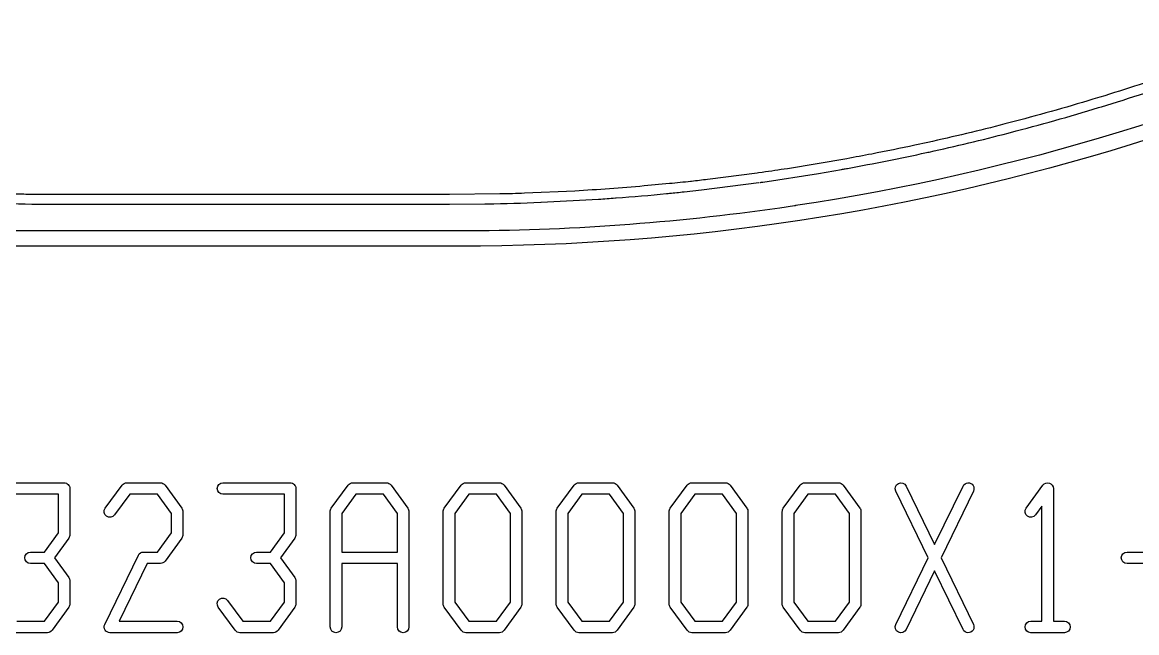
# Model space of a CAD drawing. Extents: x 3103 to 3424, y -52 to 175.
# Drawn here: x 3167.54 to 3182.34, y 25.87 to 33.96 of the extents above; entities that cross this region are included whole.
import ezdxf

# ---------------------------------------------------------------- set-up
doc = ezdxf.new("R2010")
doc.units = 0
doc.layers.add('gbr-dxf_layer0', color=7, linetype='Continuous')
doc.layers.add('gbr-outline-dxf_layer1', color=2, linetype='Continuous')

msp = doc.modelspace()

# ---------------------------------------------------------------- linework, layer by layer
at = {"layer": 'gbr-dxf_layer0'}
for p, q in [((3177.325, 31.834), (3177.327, 31.834)), ((3169.978, 31.194), (3168.708, 31.194)), ((3171.248, 31.194), (3169.978, 31.194)), ((3172.518, 31.194), (3171.248, 31.194))]:
    msp.add_line(p, q, dxfattribs=at)
at = {"layer": 'gbr-dxf_layer0', "linetype": 'Continuous'}
for points in [[(3191.912, 36.811), (3191.512, 36.811, 0.032385), (3191.228, 36.792, -0.090416), (3191.219, 36.791, 0.003714), (3191.187, 36.787, -0.088626), (3191.178, 36.785, 0.116188), (3190.241, 36.407, -0.073418), (3190.235, 36.403, -0.000315), (3190.213, 36.388), (3190.178, 36.364, -0.032938), (3186.772, 34.369, -0.099661), (3186.763, 34.364, -0.004251), (3186.305, 34.14, -0.082037), (3186.298, 34.136, -0.082849), (3186.29, 34.133, -0.0004), (3186.253, 34.115, -0.099803), (3186.244, 34.111, -0.000382), (3186.21, 34.095, -0.073603), (3177.809, 31.529, -0.069925), (3177.802, 31.528, -0.062824), (3177.796, 31.527), (3177.599, 31.498, -0.035614), (3173.342, 31.194), (3172.518, 31.194)], [(3185.328, 34.278, -0.086506), (3185.32, 34.275), (3184.721, 34.012), (3184.03, 33.73, -0.000423), (3183.99, 33.714, -0.050822), (3183.985, 33.712, -0.052458), (3183.98, 33.71, -0.000627), (3183.915, 33.685), (3183.908, 33.682, -0.008045), (3183.018, 33.352), (3182.893, 33.309, -0.009328), (3181.846, 32.967), (3181.755, 32.94, -0.009812), (3180.641, 32.626), (3180.586, 32.612, -0.008917), (3179.563, 32.367), (3179.392, 32.33, -0.004951), (3178.82, 32.214, -0.002854), (3178.489, 32.152), (3177.7, 32.019, -0.002862), (3177.367, 31.97), (3177.318, 31.964), (3177.3, 31.961)], [(3168.708, 31.194), (3167.842, 31.194, -0.037064), (3163.413, 31.523, -0.05498), (3163.408, 31.524, -0.052005), (3163.403, 31.525, -0.001336), (3163.246, 31.549, -0.061745), (3156.147, 33.568, 0.073364), (3155.524, 33.728, -0.095245), (3155.515, 33.729, 0.050245), (3155.073, 33.729, -0.09551), (3155.064, 33.728, 0.010885), (3154.969, 33.716, -0.08842), (3154.96, 33.715, 0.005592), (3154.912, 33.707), (3150.208, 32.877, -0.020248), (3150.194, 32.875), (3149.114, 32.685, -0.019383), (3149.101, 32.682), (3148.378, 32.555)], [(3177.332, 31.835, -0.06316), (3177.376, 31.842), (3178.115, 31.957), (3178.42, 32.01, 0.000463), (3178.468, 32.018, -0.045323), (3178.499, 32.024, 0.009012), (3179.547, 32.233, -0.047516), (3179.58, 32.24, 0.009108), (3180.63, 32.491, -0.047501), (3180.662, 32.5, 0.010247), (3181.831, 32.829, -0.053078), (3181.867, 32.84, 0.010199), (3183.016, 33.216, -0.051295)], [(3177.297, 31.96), (3176.641, 31.876, -0.001854), (3176.425, 31.851, -0.093891), (3176.416, 31.85, -0.00241), (3176.134, 31.821), (3175.801, 31.79, -0.007835), (3174.879, 31.723)], [(3174.878, 31.723), (3174.212, 31.693, -0.002744), (3173.889, 31.684, -0.049976), (3173.884, 31.684), (3173.215, 31.676), (3167.617, 31.678, -0.001545), (3167.417, 31.684), (3167.405, 31.684, -0.052722), (3167.4, 31.684, -0.001974), (3167.144, 31.693), (3167.134, 31.693, -0.05474), (3167.129, 31.694), (3167.012, 31.699, -0.010779), (3165.61, 31.79, -0.101509), (3165.6, 31.791, -0.000458), (3165.547, 31.796, -0.10003), (3165.537, 31.796, -0.004262), (3164.984, 31.85, -0.093809), (3164.975, 31.851, -0.003999), (3164.457, 31.911, -0.092726), (3164.448, 31.912, -0.001385), (3164.271, 31.934, -0.067061), (3164.264, 31.935, -0.064489), (3164.257, 31.936)], [(3176.136, 31.693, 0.00164), (3176.328, 31.713), (3176.559, 31.738), (3177.321, 31.834)], [(3175.427, 31.631, 0.005676), (3176.097, 31.689, -0.051938), (3176.134, 31.693)], [(3166.952, 31.574, 0.005514), (3167.673, 31.549), (3168.689, 31.549, -0.027501), (3168.708, 31.55, -0.027513), (3168.728, 31.549), (3169.958, 31.549, -0.028218), (3169.978, 31.55, -0.028245), (3169.998, 31.549), (3171.228, 31.549, -0.028931), (3171.248, 31.55, -0.028959), (3171.269, 31.549), (3172.497, 31.549, -0.029626), (3172.518, 31.55, -0.029661), (3172.539, 31.549), (3173.216, 31.549), (3173.683, 31.553, -0.023197), (3173.699, 31.554, -0.018718), (3173.712, 31.553, 0.006019), (3174.425, 31.574, -0.054447), (3174.431, 31.574), (3175.194, 31.615, 0.00189), (3175.417, 31.631, -0.063141), (3175.423, 31.631)], [(3167.208, 27.854), (3168.1, 27.854, -0.414239), (3168.176, 27.778), (3168.176, 27.166, -0.159612), (3168.162, 27.121), (3167.971, 26.86), (3168.162, 26.599, -0.159612), (3168.176, 26.554), (3168.176, 26.249, -0.159612), (3168.162, 26.203), (3167.939, 25.898, -0.240361), (3167.877, 25.866), (3167.431, 25.866, -0.240361)], [(3168.639, 25.976), (3169.085, 26.893, -0.287727), (3169.154, 26.936), (3169.338, 26.936), (3169.524, 27.191), (3169.524, 27.447), (3169.338, 27.702), (3168.97, 27.702), (3168.769, 27.427, -1), (3168.646, 27.517), (3168.869, 27.823, -0.240361), (3168.931, 27.854), (3169.377, 27.854, -0.240361), (3169.439, 27.823), (3169.662, 27.517, -0.159612), (3169.676, 27.472), (3169.676, 27.166, -0.159612), (3169.662, 27.121), (3169.439, 26.815, -0.240361), (3169.377, 26.784), (3169.202, 26.784), (3168.83, 26.019)], [(3179.139, 25.976), (3179.569, 26.86), (3179.139, 27.744, -1), (3179.276, 27.811), (3179.654, 27.034)], [(3179.654, 27.034), (3180.032, 27.811, -1), (3180.169, 27.744), (3179.739, 26.86), (3180.169, 25.976, -1), (3180.032, 25.909), (3179.654, 26.686)], [(3180.869, 27.517), (3181.092, 27.823, -0.726915), (3181.23, 27.778), (3181.23, 26.019), (3181.377, 26.019, -1), (3181.377, 25.866), (3180.931, 25.866, -1), (3180.931, 26.019), (3181.078, 26.019), (3181.078, 27.544)], [(3167.47, 26.019), (3167.838, 26.019), (3168.024, 26.273), (3168.024, 26.529), (3167.838, 26.784), (3167.654, 26.784, -1), (3167.654, 26.936), (3167.838, 26.936), (3168.024, 27.191), (3168.024, 27.702), (3167.208, 27.702, -1)], [(3181.078, 27.544), (3180.992, 27.427, -1), (3180.869, 27.517)], [(3179.654, 26.686), (3179.276, 25.909, -1), (3179.139, 25.976)], [(3168.83, 26.019), (3169.6, 26.019, -1), (3169.6, 25.866), (3168.708, 25.866, -0.554724), (3168.639, 25.976)]]:
    msp.add_lwpolyline(points, format="xyb", dxfattribs=at)
for points in [[(3170.146, 26.203, -1), (3170.269, 26.293), (3170.47, 26.019), (3170.838, 26.019), (3171.024, 26.273), (3171.024, 26.529), (3170.838, 26.784), (3170.654, 26.784, -1), (3170.654, 26.936), (3170.838, 26.936), (3171.024, 27.191), (3171.024, 27.702), (3170.208, 27.702, -1), (3170.208, 27.854), (3171.1, 27.854, -0.414239), (3171.176, 27.778), (3171.176, 27.166, -0.159612), (3171.162, 27.121), (3170.971, 26.86), (3171.162, 26.599, -0.159612), (3171.176, 26.554), (3171.176, 26.249, -0.159612), (3171.162, 26.203), (3170.939, 25.898, -0.240361), (3170.877, 25.866), (3170.431, 25.866, -0.240361), (3170.369, 25.898)], [(3171.632, 25.942), (3171.632, 27.472, -0.159612), (3171.646, 27.517), (3171.869, 27.823, -0.240361), (3171.931, 27.854), (3172.377, 27.854, -0.240361), (3172.439, 27.823), (3172.662, 27.517, -0.159612), (3172.676, 27.472), (3172.676, 25.942, -1), (3172.524, 25.942), (3172.524, 26.784), (3171.784, 26.784), (3171.784, 25.942, -1)], [(3173.132, 26.249), (3173.132, 27.472, -0.159612), (3173.146, 27.517), (3173.369, 27.823, -0.240361), (3173.431, 27.854), (3173.877, 27.854, -0.240361), (3173.939, 27.823), (3174.162, 27.517, -0.159612), (3174.176, 27.472), (3174.176, 26.249, -0.159612), (3174.162, 26.203), (3173.939, 25.898, -0.240361), (3173.877, 25.866), (3173.431, 25.866, -0.240361), (3173.369, 25.898), (3173.146, 26.203, -0.159612)], [(3174.632, 26.249), (3174.632, 27.472, -0.159612), (3174.646, 27.517), (3174.869, 27.823, -0.240361), (3174.931, 27.854), (3175.377, 27.854, -0.240361), (3175.439, 27.823), (3175.662, 27.517, -0.159612), (3175.676, 27.472), (3175.676, 26.249, -0.159612), (3175.662, 26.203), (3175.439, 25.898, -0.240361), (3175.377, 25.866), (3174.931, 25.866, -0.240361), (3174.869, 25.898), (3174.646, 26.203, -0.159612)], [(3176.132, 26.249), (3176.132, 27.472, -0.159612), (3176.146, 27.517), (3176.369, 27.823, -0.240361), (3176.431, 27.854), (3176.877, 27.854, -0.240361), (3176.939, 27.823), (3177.162, 27.517, -0.159612), (3177.176, 27.472), (3177.176, 26.249, -0.159612), (3177.162, 26.203), (3176.939, 25.898, -0.240361), (3176.877, 25.866), (3176.431, 25.866, -0.240361), (3176.369, 25.898), (3176.146, 26.203, -0.159612)], [(3177.632, 26.249), (3177.632, 27.472, -0.159612), (3177.646, 27.517), (3177.869, 27.823, -0.240361), (3177.931, 27.854), (3178.377, 27.854, -0.240361), (3178.439, 27.823), (3178.662, 27.517, -0.159612), (3178.676, 27.472), (3178.676, 26.249, -0.159612), (3178.662, 26.203), (3178.439, 25.898, -0.240361), (3178.377, 25.866), (3177.931, 25.866, -0.240361), (3177.869, 25.898), (3177.646, 26.203, -0.159612)], [(3182.208, 26.784, -1), (3182.208, 26.936), (3183.1, 26.936, -1), (3183.1, 26.784)]]:
    msp.add_lwpolyline(points, format="xyb", close=True, dxfattribs=at)
for points in [[(3171.784, 26.936), (3172.524, 26.936), (3172.524, 27.447), (3172.338, 27.702), (3171.97, 27.702), (3171.784, 27.447)], [(3173.284, 26.273), (3173.47, 26.019), (3173.838, 26.019), (3174.024, 26.273), (3174.024, 27.447), (3173.838, 27.702), (3173.47, 27.702), (3173.284, 27.447)], [(3174.784, 26.273), (3174.97, 26.019), (3175.338, 26.019), (3175.524, 26.273), (3175.524, 27.447), (3175.338, 27.702), (3174.97, 27.702), (3174.784, 27.447)], [(3176.284, 26.273), (3176.47, 26.019), (3176.838, 26.019), (3177.024, 26.273), (3177.024, 27.447), (3176.838, 27.702), (3176.47, 27.702), (3176.284, 27.447)], [(3177.784, 26.273), (3177.97, 26.019), (3178.338, 26.019), (3178.524, 26.273), (3178.524, 27.447), (3178.338, 27.702), (3177.97, 27.702), (3177.784, 27.447)]]:
    msp.add_lwpolyline(points, close=True, dxfattribs=at)
at = {"layer": 'gbr-outline-dxf_layer1', "linetype": 'Continuous'}
msp.add_lwpolyline([(3134.051, 42.616, -0.414233), (3134.862, 43.775), (3152.732, 46.926, -0.145892), (3161.303, 45.934, 0.101585), (3167.843, 44.591), (3173.342, 44.591, 0.152268), (3182.776, 47.532, -0.152268), (3191.357, 50.208), (3216.227, 50.208, -0.414215), (3217.227, 49.208), (3217.227, 37.608, -0.414215), (3216.227, 36.608), (3191.513, 36.608, 0.151039), (3190.384, 36.259, -0.151026), (3173.342, 30.991), (3167.843, 30.991, -0.100411), (3156.074, 33.379, 0.144694), (3154.947, 33.507), (3137.224, 30.381, -0.414157), (3136.066, 31.193)], format="xyb", close=True, dxfattribs=at)

doc.saveas('drawing.dxf')
